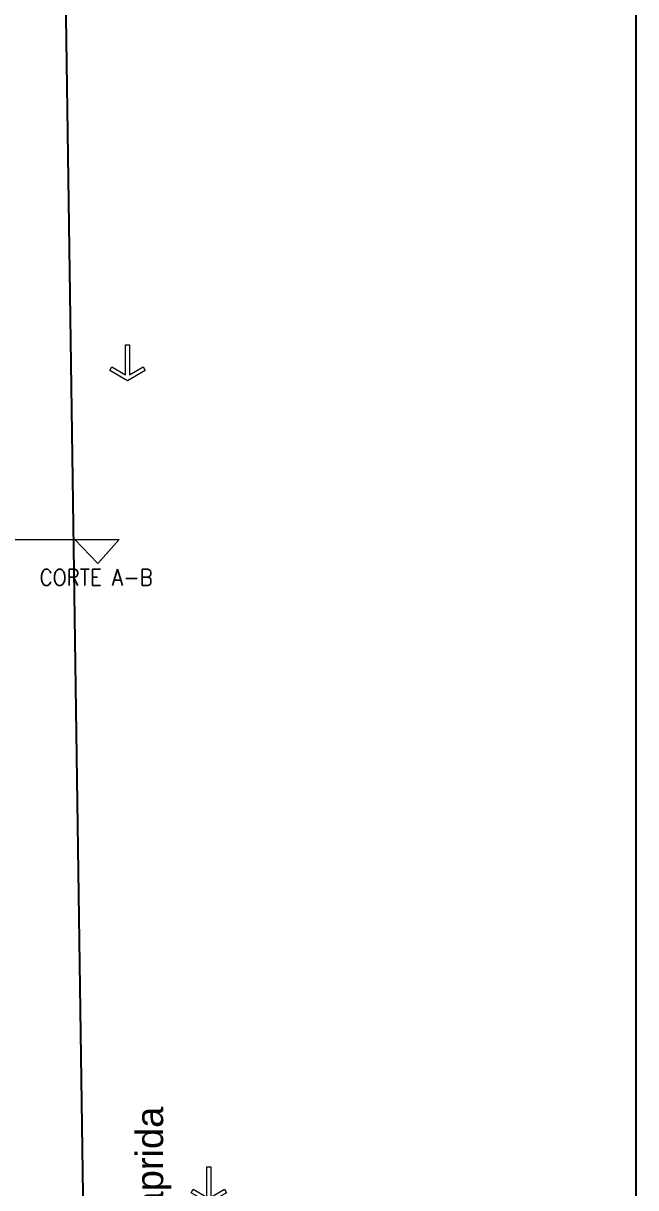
# Model space of a CAD drawing. Header units: inches. Extents: x 2 to 182, y -26 to 193.
# Drawn here: x 159.4 to 181.91, y 64.61 to 107.4 of the extents above; entities that cross this region are included whole.
import ezdxf

# ---------------------------------------------------------------- set-up
doc = ezdxf.new("R2010")
doc.units = ezdxf.units.IN
doc.header["$MEASUREMENT"] = 0
doc.linetypes.add('HIDDEN2', pattern=[4.7625, 3.175, -1.5875])
for name, color, linetype, lineweight in [('01', 60, 'Continuous', 9), ('Est-Textos', 6, 'Continuous', 0), ('L PROYEC', 4, 'HIDDEN2', 9)]:
    doc.layers.add(name, color=color, linetype=linetype, lineweight=lineweight)
doc.layers.add('l muro', color=5, linetype='Continuous')
doc.layers.add('piso', color=52, linetype='Continuous')
doc.styles.add('R', font='romans.shx', dxfattribs={"width": 0.9})
doc.styles.get("Standard").update_dxf_attribs({"font": 'ARIAL.TTF'})

# ---------------------------------------------------------------- blocks, each defined once
blk = doc.blocks.new('terreno1')
at = {"layer": 'piso'}
blk.add_lwpolyline([(2906.337, 856.866), (2908.104, 734.713)], dxfattribs=at)
at = {"layer": '01', "insert": (2909.255, 784.839), "char_height": 1, "attachment_point": 1, "rotation": 90}
blk.add_mtext_dynamic_manual_height_columns('Calle Laprida', width=9.90179, gutter_width=12.5, heights=[0], dxfattribs=at)

msp = doc.modelspace()

# ---------------------------------------------------------------- linework, layer by layer
msp.add_lwpolyline([(91.611, 192.493), (181.909, 192.816), (181.909, -26.135), (91.611, -26.135)], close=True)
at = {"linetype": 'Continuous', "lineweight": 13}
for points in [[(163.154, 95.585), (163.304, 95.585), (163.304, 94.48), (163.804, 94.769), (163.879, 94.639), (163.229, 94.264), (162.58, 94.639), (162.655, 94.769), (163.154, 94.48), (163.154, 95.585)], [(166.147, 65.376), (166.297, 65.376), (166.297, 64.271), (166.797, 64.56), (166.872, 64.43), (166.222, 64.055), (165.573, 64.43), (165.648, 64.56), (166.147, 64.271), (166.147, 65.376)]]:
    msp.add_lwpolyline(points, close=True, dxfattribs=at)
at = {"layer": 'L PROYEC', "ltscale": 10}
msp.add_lwpolyline([(153.795, 88.431), (162.925, 88.431), (162.143, 87.549), (161.299, 88.431)], dxfattribs=at)

# ---------------------------------------------------------------- block references
at = {"layer": 'l muro'}
msp.add_blockref('terreno1', (-2745.715, -725.48), dxfattribs=at)

# ---------------------------------------------------------------- texts
at = {"layer": 'Est-Textos', "style": 'R', "width": 0.9}
msp.add_text('CORTE A-B ', height=0.6, dxfattribs=at).set_placement((159.997, 86.737))

doc.saveas('drawing.dxf')
